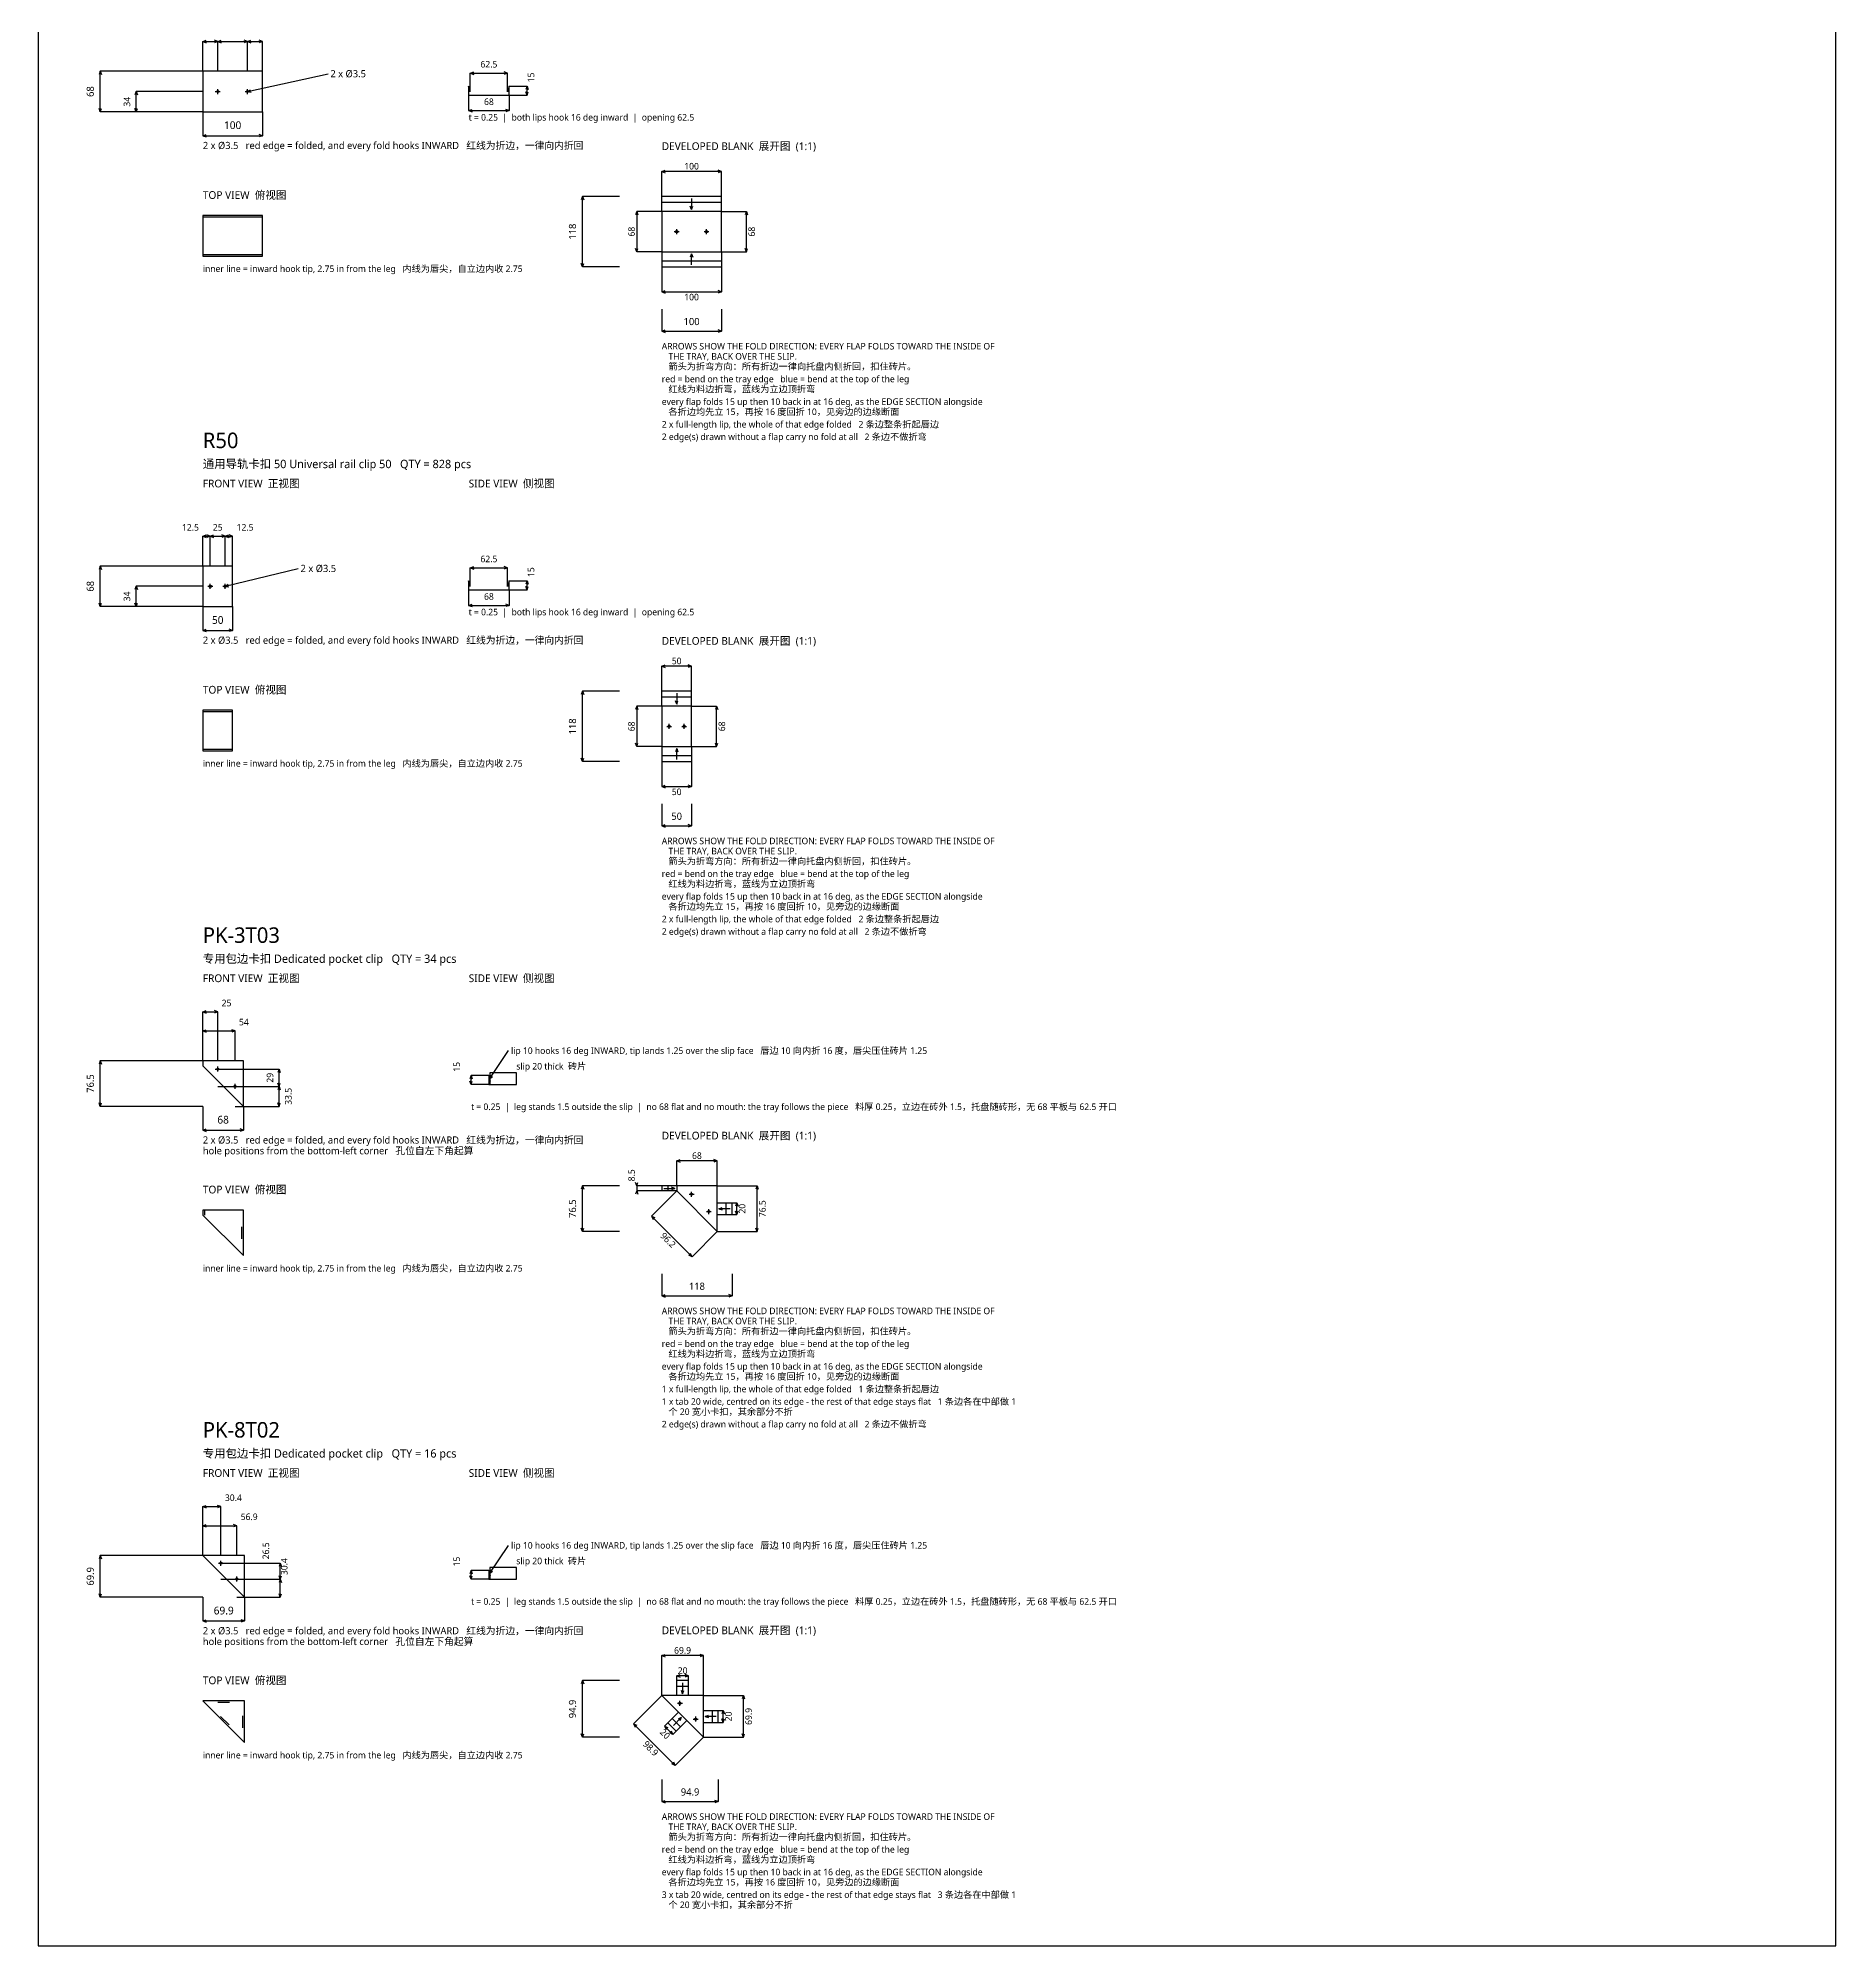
# Model space of a CAD drawing. Header units: millimetres. Extents: x -276 to 2740, y -6317 to 113.
# Drawn here: x -276 to 2740, y -6317 to -3116 of the extents above; entities that cross this region are included whole.
import ezdxf
from ezdxf.enums import TextEntityAlignment as Align

# ---------------------------------------------------------------- set-up
doc = ezdxf.new("R2010")
doc.units = ezdxf.units.MM
for name, color, linetype in [('BORDER', 7, 'Continuous'), ('CL', 4, 'Continuous'), ('DIM', 8, 'Continuous'), ('HOLE', 1, 'Continuous'), ('LIP', 1, 'Continuous'), ('NOTE', 7, 'Continuous'), ('OUTLINE', 7, 'Continuous'), ('SECT', 7, 'Continuous'), ('TITLE', 7, 'Continuous')]:
    doc.layers.add(name, color=color, linetype=linetype)
doc.styles.add('CN', font='msyh.ttc')

msp = doc.modelspace()

# ---------------------------------------------------------------- linework, layer by layer
at = {"layer": 'BORDER'}
msp.add_lwpolyline([(-276.3, -6316.9), (2739.9, -6316.9), (2739.9, 113.1), (-276.3, 113.1), (-276.3, -6316.9)], dxfattribs=at)
at = {"layer": 'CL'}
for p, q in [((20.8, -3206), (29.1, -3206)), ((25, -3210.2), (25, -3201.8)), ((70.8, -3206), (79.2, -3206)), ((75, -3210.2), (75, -3201.8)), ((870, -3392), (770, -3392)), ((790.9, -3441), (799.1, -3441)), ((795, -3445.2), (795, -3436.8)), ((840.9, -3441), (849.1, -3441)), ((845, -3445.2), (845, -3436.8)), ((770, -3490), (870, -3490)), ((12.5, -4040.2), (12.5, -4031.8)), ((37.5, -4040.2), (37.5, -4031.8)), ((8.3, -4036), (16.6, -4036)), ((33.4, -4036), (41.6, -4036)), ((820, -4222), (770, -4222)), ((778.4, -4271), (786.6, -4271)), ((782.5, -4275.1), (782.5, -4266.9)), ((803.4, -4271), (811.6, -4271)), ((807.5, -4275.1), (807.5, -4266.9)), ((770, -4320), (820, -4320)), ((20.8, -4846), (29.1, -4846)), ((25, -4850.2), (25, -4841.9)), ((49.8, -4875), (58.1, -4875)), ((54, -4879.2), (54, -4870.9)), ((780, -5042), (780, -5050.5)), ((815.8, -5056), (824.1, -5056)), ((820, -5060.2), (820, -5051.9)), ((844.8, -5085), (853.1, -5085)), ((849, -5089.2), (849, -5080.9)), ((878, -5090.2), (878, -5070.2)), ((26.3, -5675), (34.6, -5675)), ((30.4, -5679.2), (30.4, -5670.9)), ((52.8, -5701.5), (61.1, -5701.5)), ((56.9, -5705.7), (56.9, -5697.4)), ((815, -5882), (795, -5882)), ((796.3, -5910), (804.6, -5910)), ((800.4, -5914.2), (800.4, -5905.9)), ((787.3, -5935.5), (801.4, -5949.6)), ((822.8, -5936.5), (831.1, -5936.5)), ((826.9, -5940.7), (826.9, -5932.4)), ((854.9, -5942), (854.9, -5922))]:
    msp.add_line(p, q, dxfattribs=at)
at = {"layer": 'DIM'}
for p, q in [((0, -3122), (5.6, -3119.9)), ((0, -3172), (0, -3122)), ((0, -3122), (25, -3122)), ((0, -3122), (5.6, -3124.1)), ((25, -3122), (19.4, -3119.9)), ((25, -3122), (19.4, -3124.1)), ((25, -3122), (30.6, -3119.9)), ((25, -3172), (25, -3122)), ((25, -3172), (25, -3122)), ((25, -3122), (75, -3122)), ((25, -3122), (30.6, -3124.1)), ((75, -3122), (69.4, -3119.9)), ((75, -3122), (69.4, -3124.1)), ((75, -3122), (80.6, -3119.9)), ((75, -3172), (75, -3122)), ((75, -3172), (75, -3122)), ((75, -3122), (100, -3122)), ((75, -3122), (80.6, -3124.1)), ((100, -3122), (94.4, -3119.9)), ((100, -3122), (94.4, -3124.1)), ((100, -3172), (100, -3122)), ((-172, -3172), (-174.1, -3177.6)), ((0, -3172), (-172, -3172)), ((-172, -3240), (-172, -3172)), ((-172, -3172), (-169.9, -3177.6)), ((75, -3206), (210, -3176)), ((448.8, -3175), (454.4, -3172.9)), ((448.8, -3175), (511.2, -3175)), ((448.8, -3175), (454.4, -3177.1)), ((511.2, -3175), (505.6, -3172.9)), ((511.2, -3175), (505.6, -3177.1)), ((514, -3197), (544, -3197)), ((544, -3197), (541.9, -3202.6)), ((544, -3212), (544, -3197)), ((544, -3197), (546.1, -3202.6)), ((-112, -3206), (-114.1, -3211.6)), ((0, -3206), (-112, -3206)), ((-112, -3240), (-112, -3206)), ((-112, -3206), (-109.9, -3211.6)), ((75, -3206), (80.1, -3202.8)), ((75, -3206), (80.9, -3206.8)), ((446, -3212), (446, -3238)), ((514, -3212), (514, -3238)), ((514, -3212), (544, -3212)), ((544, -3212), (541.9, -3206.4)), ((544, -3212), (546.1, -3206.4)), ((-172, -3240), (-174.1, -3234.4)), ((-172, -3240), (-169.9, -3234.4)), ((0, -3240), (-172, -3240)), ((-112, -3240), (-114.1, -3234.4)), ((-112, -3240), (-109.9, -3234.4)), ((0, -3240), (-112, -3240)), ((0, -3240), (0, -3280)), ((100, -3240), (100, -3280)), ((446, -3238), (451.6, -3235.9)), ((446, -3238), (514, -3238)), ((446, -3238), (451.6, -3240.1)), ((514, -3238), (508.4, -3235.9)), ((514, -3238), (508.4, -3240.1)), ((0, -3280), (5.6, -3277.9)), ((0, -3280), (100, -3280)), ((0, -3280), (5.6, -3282.1)), ((100, -3280), (94.4, -3277.9)), ((100, -3280), (94.4, -3282.1)), ((770, -3340), (775.6, -3337.9)), ((770, -3407), (770, -3340)), ((870, -3340), (770, -3340)), ((770, -3340), (775.6, -3342.1)), ((870, -3340), (864.4, -3337.9)), ((870, -3340), (864.4, -3342.1)), ((870, -3407), (870, -3340)), ((637, -3382), (634.9, -3387.6)), ((699, -3382), (637, -3382)), ((637, -3500), (637, -3382)), ((637, -3382), (639.1, -3387.6)), ((728, -3407), (725.9, -3412.6)), ((770, -3407), (728, -3407)), ((728, -3407), (728, -3475)), ((728, -3407), (730.1, -3412.6)), ((820, -3404), (817.9, -3398.4)), ((820, -3404), (822.1, -3398.4)), ((870, -3407), (912, -3407)), ((912, -3407), (909.9, -3412.6)), ((912, -3475), (912, -3407)), ((912, -3407), (914.1, -3412.6)), ((728, -3475), (725.9, -3469.4)), ((728, -3475), (730.1, -3469.4)), ((770, -3475), (728, -3475)), ((770, -3475), (770, -3542)), ((820, -3478), (817.9, -3483.6)), ((820, -3478), (822.1, -3483.6)), ((870, -3475), (870, -3542)), ((870, -3475), (912, -3475)), ((912, -3475), (909.9, -3469.4)), ((912, -3475), (914.1, -3469.4)), ((637, -3500), (634.9, -3494.4)), ((637, -3500), (639.1, -3494.4)), ((699, -3500), (637, -3500)), ((770, -3542), (775.6, -3539.9)), ((770, -3542), (870, -3542)), ((770, -3542), (775.6, -3544.1)), ((870, -3542), (864.4, -3539.9)), ((870, -3542), (864.4, -3544.1)), ((770, -3571), (770, -3608)), ((870, -3571), (870, -3608)), ((770, -3608), (775.6, -3605.9)), ((770, -3608), (870, -3608)), ((770, -3608), (775.6, -3610.1)), ((870, -3608), (864.4, -3605.9)), ((870, -3608), (864.4, -3610.1)), ((0, -3952), (5.6, -3949.9)), ((0, -4002), (0, -3952)), ((0, -3952), (12.5, -3952)), ((0, -3952), (5.6, -3954.1)), ((12.5, -3952), (6.9, -3949.9)), ((12.5, -3952), (6.9, -3954.1)), ((12.5, -3952), (18.1, -3949.9)), ((12.5, -4002), (12.5, -3952)), ((12.5, -4002), (12.5, -3952)), ((12.5, -3952), (37.5, -3952)), ((12.5, -3952), (18.1, -3954.1)), ((37.5, -3952), (31.9, -3949.9)), ((37.5, -3952), (31.9, -3954.1)), ((37.5, -3952), (43.1, -3949.9)), ((37.5, -4002), (37.5, -3952)), ((37.5, -4002), (37.5, -3952)), ((37.5, -3952), (50, -3952)), ((37.5, -3952), (43.1, -3954.1)), ((50, -3952), (44.4, -3949.9)), ((50, -3952), (44.4, -3954.1)), ((50, -4002), (50, -3952)), ((-172, -4002), (-174.1, -4007.6)), ((0, -4002), (-172, -4002)), ((-172, -4070), (-172, -4002)), ((-172, -4002), (-169.9, -4007.6)), ((37.5, -4036), (160, -4006)), ((37.5, -4036), (42.5, -4032.7)), ((448.8, -4005), (454.4, -4002.9)), ((448.8, -4005), (511.2, -4005)), ((448.8, -4005), (454.4, -4007.1)), ((511.2, -4005), (505.6, -4002.9)), ((511.2, -4005), (505.6, -4007.1)), ((514, -4027), (544, -4027)), ((544, -4027), (541.9, -4032.6)), ((544, -4042), (544, -4027)), ((544, -4027), (546.1, -4032.6)), ((-172, -4070), (-174.1, -4064.4)), ((-172, -4070), (-169.9, -4064.4)), ((-112, -4036), (-114.1, -4041.6)), ((-112, -4070), (-114.1, -4064.4)), ((0, -4036), (-112, -4036)), ((-112, -4070), (-112, -4036)), ((-112, -4036), (-109.9, -4041.6)), ((-112, -4070), (-109.9, -4064.4)), ((37.5, -4036), (43.5, -4036.7)), ((446, -4042), (446, -4068)), ((514, -4042), (514, -4068)), ((514, -4042), (544, -4042)), ((544, -4042), (541.9, -4036.4)), ((544, -4042), (546.1, -4036.4)), ((0, -4070), (-172, -4070)), ((0, -4070), (-112, -4070)), ((0, -4070), (0, -4110)), ((50, -4070), (50, -4110)), ((446, -4068), (451.6, -4065.9)), ((446, -4068), (514, -4068)), ((446, -4068), (451.6, -4070.1)), ((514, -4068), (508.4, -4065.9)), ((514, -4068), (508.4, -4070.1)), ((0, -4110), (5.6, -4107.9)), ((0, -4110), (50, -4110)), ((0, -4110), (5.6, -4112.1)), ((50, -4110), (44.4, -4107.9)), ((50, -4110), (44.4, -4112.1)), ((770, -4170), (775.6, -4167.9)), ((770, -4237), (770, -4170)), ((820, -4170), (770, -4170)), ((770, -4170), (775.6, -4172.1)), ((820, -4170), (814.4, -4167.9)), ((820, -4170), (814.4, -4172.1)), ((820, -4237), (820, -4170)), ((637, -4212), (634.9, -4217.6)), ((699, -4212), (637, -4212)), ((637, -4330), (637, -4212)), ((637, -4212), (639.1, -4217.6)), ((728, -4237), (725.9, -4242.6)), ((770, -4237), (728, -4237)), ((728, -4237), (728, -4305)), ((728, -4237), (730.1, -4242.6)), ((795, -4234), (792.9, -4228.4)), ((795, -4234), (797.1, -4228.4)), ((820, -4237), (862, -4237)), ((862, -4237), (859.9, -4242.6)), ((862, -4305), (862, -4237)), ((862, -4237), (864.1, -4242.6)), ((728, -4305), (725.9, -4299.4)), ((728, -4305), (730.1, -4299.4)), ((770, -4305), (728, -4305)), ((770, -4305), (770, -4372)), ((795, -4308), (792.9, -4313.6)), ((795, -4308), (797.1, -4313.6)), ((820, -4305), (820, -4372)), ((820, -4305), (862, -4305)), ((862, -4305), (859.9, -4299.4)), ((862, -4305), (864.1, -4299.4)), ((637, -4330), (634.9, -4324.4)), ((637, -4330), (639.1, -4324.4)), ((699, -4330), (637, -4330)), ((770, -4372), (775.6, -4369.9)), ((770, -4372), (820, -4372)), ((770, -4372), (775.6, -4374.1)), ((820, -4372), (814.4, -4369.9)), ((820, -4372), (814.4, -4374.1)), ((770, -4401), (770, -4438)), ((820, -4401), (820, -4438)), ((770, -4438), (775.6, -4435.9)), ((770, -4438), (820, -4438)), ((770, -4438), (775.6, -4440.1)), ((820, -4438), (814.4, -4435.9)), ((820, -4438), (814.4, -4440.1)), ((0, -4750), (5.6, -4747.9)), ((0, -4832), (0, -4750)), ((0, -4750), (25, -4750)), ((0, -4750), (5.6, -4752.1)), ((25, -4750), (19.4, -4747.9)), ((25, -4750), (19.4, -4752.1)), ((25, -4832), (25, -4750)), ((0, -4782), (5.6, -4779.9)), ((0, -4832), (0, -4782)), ((0, -4782), (54, -4782)), ((0, -4782), (5.6, -4784.1)), ((54, -4782), (48.4, -4779.9)), ((54, -4782), (48.4, -4784.1)), ((54, -4832), (54, -4782)), ((-172, -4832), (-174.1, -4837.6)), ((0, -4832), (-172, -4832)), ((-172, -4908.5), (-172, -4832)), ((-172, -4832), (-169.9, -4837.6)), ((481.4, -4861.8), (513.1, -4815)), ((25, -4846), (128, -4846)), ((128, -4846), (125.9, -4851.6)), ((128, -4875), (128, -4846)), ((128, -4846), (130, -4851.6)), ((450, -4857), (447.9, -4862.6)), ((480, -4857), (450, -4857)), ((450, -4872), (450, -4857)), ((450, -4857), (452.1, -4862.6)), ((481.4, -4861.8), (482.8, -4856)), ((481.4, -4861.8), (486.2, -4858.3)), ((25, -4875), (128, -4875)), ((54, -4875), (128, -4875)), ((128, -4875), (125.9, -4869.4)), ((128, -4875), (125.9, -4880.6)), ((128, -4875), (130, -4869.4)), ((128, -4908.5), (128, -4875)), ((128, -4875), (130, -4880.6)), ((450, -4872), (447.9, -4866.4)), ((450, -4872), (452.1, -4866.4)), ((480, -4872), (450, -4872)), ((-172, -4908.5), (-174.1, -4902.8)), ((-172, -4908.5), (-169.9, -4902.8)), ((0, -4908.5), (-172, -4908.5)), ((0, -4908.5), (0, -4948.5)), ((54, -4908.5), (128, -4908.5)), ((68, -4908.5), (68, -4948.5)), ((128, -4908.5), (125.9, -4902.8)), ((128, -4908.5), (130, -4902.8)), ((0, -4948.5), (5.6, -4946.4)), ((0, -4948.5), (68, -4948.5)), ((0, -4948.5), (5.6, -4950.5)), ((68, -4948.5), (62.4, -4946.4)), ((68, -4948.5), (62.4, -4950.5)), ((795, -5000), (800.6, -4997.9)), ((795, -5042), (795, -5000)), ((863, -5000), (795, -5000)), ((795, -5000), (800.6, -5002.1)), ((863, -5000), (857.4, -4997.9)), ((863, -5000), (857.4, -5002.1)), ((863, -5042), (863, -5000)), ((637, -5042), (634.9, -5047.6)), ((699, -5042), (637, -5042)), ((637, -5118.5), (637, -5042)), ((637, -5042), (639.1, -5047.6)), ((728, -5042), (725.9, -5036.4)), ((728, -5050.5), (725.9, -5056.1)), ((728, -5042), (730.1, -5036.4)), ((795, -5042), (728, -5042)), ((728, -5042), (728, -5050.5)), ((795, -5050.5), (728, -5050.5)), ((728, -5050.5), (730.1, -5056.1)), ((795, -5050.5), (752.8, -5092.7)), ((792, -5046.2), (786.4, -5044.2)), ((792, -5046.2), (786.4, -5048.3)), ((863, -5042), (930, -5042)), ((930, -5042), (927.9, -5047.6)), ((930, -5118.5), (930, -5042)), ((930, -5042), (932, -5047.6)), ((863, -5070.2), (896, -5070.2)), ((866, -5080.2), (871.6, -5078.2)), ((866, -5080.2), (871.6, -5082.3)), ((896, -5070.2), (893.9, -5075.9)), ((896, -5090.2), (893.9, -5084.6)), ((896, -5090.2), (896, -5070.2)), ((896, -5070.2), (898, -5075.9)), ((896, -5090.2), (898, -5084.6)), ((637, -5118.5), (634.9, -5112.8)), ((637, -5118.5), (639.1, -5112.8)), ((699, -5118.5), (637, -5118.5)), ((752.8, -5092.7), (820.8, -5160.7)), ((752.8, -5092.7), (758.2, -5095.2)), ((752.8, -5092.7), (755.3, -5098.1)), ((863, -5118.5), (820.8, -5160.7)), ((863, -5090.2), (896, -5090.2)), ((863, -5118.5), (930, -5118.5)), ((930, -5118.5), (927.9, -5112.8)), ((930, -5118.5), (932, -5112.8)), ((820.8, -5160.7), (815.4, -5158.1)), ((820.8, -5160.7), (818.3, -5155.2)), ((770, -5189.5), (770, -5226.5)), ((888, -5189.5), (888, -5226.5)), ((770, -5226.5), (775.6, -5224.4)), ((770, -5226.5), (888, -5226.5)), ((770, -5226.5), (775.6, -5228.5)), ((888, -5226.5), (882.4, -5224.4)), ((888, -5226.5), (882.4, -5228.5)), ((0, -5580), (5.6, -5577.9)), ((0, -5662), (0, -5580)), ((0, -5580), (30.4, -5580)), ((0, -5580), (5.6, -5582.1)), ((30.4, -5580), (24.8, -5577.9)), ((30.4, -5580), (24.8, -5582.1)), ((30.4, -5662), (30.4, -5580)), ((0, -5612), (5.6, -5609.9)), ((0, -5662), (0, -5612)), ((0, -5612), (56.9, -5612)), ((0, -5612), (5.6, -5614.1)), ((56.9, -5612), (51.3, -5609.9)), ((56.9, -5612), (51.3, -5614.1)), ((56.9, -5662), (56.9, -5612)), ((-172, -5662), (-174.1, -5667.6)), ((0, -5662), (-172, -5662)), ((-172, -5731.9), (-172, -5662)), ((-172, -5662), (-169.9, -5667.6)), ((481.4, -5691.8), (513.1, -5645)), ((30.4, -5675), (129.9, -5675)), ((129.9, -5675), (127.9, -5680.6)), ((129.9, -5701.5), (127.9, -5695.9)), ((129.9, -5701.5), (129.9, -5675)), ((129.9, -5675), (132, -5680.6)), ((129.9, -5701.5), (132, -5695.9)), ((450, -5687), (447.9, -5692.6)), ((450, -5702), (447.9, -5696.4)), ((480, -5687), (450, -5687)), ((450, -5702), (450, -5687)), ((450, -5687), (452.1, -5692.6)), ((450, -5702), (452.1, -5696.4)), ((481.4, -5691.8), (482.8, -5686)), ((481.4, -5691.8), (486.2, -5688.3)), ((-172, -5731.9), (-174.1, -5726.3)), ((-172, -5731.9), (-169.9, -5726.3)), ((30.4, -5701.5), (129.9, -5701.5)), ((56.9, -5701.5), (129.9, -5701.5)), ((129.9, -5701.5), (127.9, -5707.1)), ((129.9, -5731.9), (127.9, -5726.3)), ((129.9, -5731.9), (129.9, -5701.5)), ((129.9, -5701.5), (132, -5707.1)), ((129.9, -5731.9), (132, -5726.3)), ((480, -5702), (450, -5702)), ((0, -5731.9), (-172, -5731.9)), ((0, -5731.9), (0, -5771.9)), ((56.9, -5731.9), (129.9, -5731.9)), ((69.9, -5731.9), (69.9, -5771.9)), ((0, -5771.9), (5.6, -5769.9)), ((0, -5771.9), (69.9, -5771.9)), ((0, -5771.9), (5.6, -5774)), ((69.9, -5771.9), (64.3, -5769.9)), ((69.9, -5771.9), (64.3, -5774)), ((770, -5830), (775.6, -5828)), ((770, -5897), (770, -5830)), ((839.9, -5830), (770, -5830)), ((770, -5830), (775.6, -5832.1)), ((839.9, -5830), (834.3, -5827.9)), ((839.9, -5830), (834.3, -5832.1)), ((839.9, -5897), (839.9, -5830)), ((637, -5872), (634.9, -5877.6)), ((699, -5872), (637, -5872)), ((637, -5966.9), (637, -5872)), ((637, -5872), (639.1, -5877.6)), ((795, -5864), (800.6, -5861.9)), ((795, -5897), (795, -5864)), ((815, -5864), (795, -5864)), ((795, -5864), (800.6, -5866.1)), ((805, -5894), (802.9, -5888.4)), ((805, -5894), (807, -5888.4)), ((815, -5864), (809.3, -5861.9)), ((815, -5864), (809.3, -5866.1)), ((815, -5897), (815, -5864)), ((770, -5897), (722.6, -5944.4)), ((839.9, -5897), (906.9, -5897)), ((906.9, -5897), (904.9, -5902.6)), ((906.9, -5966.9), (906.9, -5897)), ((906.9, -5897), (909, -5902.6)), ((722.6, -5944.4), (792.5, -6014.3)), ((722.6, -5944.4), (728.1, -5946.9)), ((722.6, -5944.4), (725.2, -5949.8)), ((797.9, -5924.9), (774.6, -5948.2)), ((774.6, -5948.2), (788.7, -5962.4)), ((774.6, -5948.2), (780, -5950.8)), ((774.6, -5948.2), (777.1, -5953.7)), ((812, -5939), (788.7, -5962.4)), ((802.8, -5934.1), (797.4, -5936.6)), ((802.8, -5934.1), (800.3, -5939.5)), ((839.9, -5922), (872.9, -5922)), ((839.9, -5942), (872.9, -5942)), ((842.9, -5932), (848.6, -5929.9)), ((842.9, -5932), (848.6, -5934)), ((872.9, -5922), (870.9, -5927.6)), ((872.9, -5942), (870.9, -5936.3)), ((872.9, -5942), (872.9, -5922)), ((872.9, -5922), (875, -5927.6)), ((872.9, -5942), (875, -5936.3)), ((637, -5966.9), (634.9, -5961.3)), ((637, -5966.9), (639.1, -5961.3)), ((699, -5966.9), (637, -5966.9)), ((788.7, -5962.4), (783.3, -5959.8)), ((788.7, -5962.4), (786.2, -5956.9)), ((839.9, -5966.9), (792.5, -6014.3)), ((839.9, -5966.9), (906.9, -5966.9)), ((906.9, -5966.9), (904.9, -5961.3)), ((906.9, -5966.9), (909, -5961.3)), ((792.5, -6014.3), (787.1, -6011.8)), ((792.5, -6014.3), (790, -6008.9)), ((770, -6037.9), (770, -6074.9)), ((864.9, -6037.9), (864.9, -6074.9)), ((770, -6074.9), (775.6, -6072.9)), ((770, -6074.9), (864.9, -6074.9)), ((770, -6074.9), (775.6, -6077)), ((864.9, -6074.9), (859.3, -6072.9)), ((864.9, -6074.9), (859.3, -6077))]:
    msp.add_line(p, q, dxfattribs=at)
at = {"layer": 'DIM', "color": 8}
for p, q in [((448.8, -3206.6), (448.8, -3175)), ((511.2, -3206.6), (511.2, -3175)), ((448.8, -4036.6), (448.8, -4005)), ((511.2, -4036.6), (511.2, -4005))]:
    msp.add_line(p, q, dxfattribs=at)
for points in [[(481.5, -4872), (526, -4872), (526, -4852), (481.5, -4852)], [(481.5, -5702), (526, -5702), (526, -5682), (481.5, -5682)]]:
    msp.add_lwpolyline(points, close=True, dxfattribs=at)
at = {"layer": 'HOLE'}
for centre in [(25, -3206), (75, -3206), (795, -3441), (845, -3441), (12.5, -4036), (37.5, -4036), (782.5, -4271), (807.5, -4271), (25, -4846), (54, -4875), (820, -5056), (849, -5085), (30.4, -5675), (56.9, -5701.5), (800.4, -5910), (826.9, -5936.5)]:
    msp.add_circle(centre, 1.75, dxfattribs=at)
at = {"layer": 'LIP'}
for p, q in [((100, -3172), (0, -3172)), ((0, -3240), (100, -3240)), ((820, -3385.5), (820, -3404)), ((100, -3416.8), (0, -3416.8)), ((870, -3407), (770, -3407)), ((0, -3479.2), (100, -3479.2)), ((770, -3475), (870, -3475)), ((820, -3496.5), (820, -3478)), ((50, -4002), (0, -4002)), ((0, -4070), (50, -4070)), ((795, -4215.5), (795, -4234)), ((50, -4246.8), (0, -4246.8)), ((820, -4237), (770, -4237)), ((0, -4309.2), (50, -4309.2)), ((770, -4305), (820, -4305)), ((795, -4326.5), (795, -4308)), ((0, -4832), (0, -4840.5)), ((68, -4880.2), (68, -4860.2)), ((773.5, -5046.2), (792, -5046.2)), ((795, -5042), (795, -5050.5)), ((2.8, -5082.5), (2.8, -5090.9)), ((863, -5090.2), (863, -5070.2)), ((884.5, -5080.2), (866, -5080.2)), ((65.2, -5130.7), (65.2, -5110.7)), ((45, -5662), (25, -5662)), ((27.9, -5689.9), (42, -5704)), ((69.9, -5707), (69.9, -5687)), ((805, -5875.5), (805, -5894)), ((45, -5908.7), (25, -5908.7)), ((815, -5897), (795, -5897)), ((29.8, -5931.9), (44, -5946)), ((67.2, -5950.9), (67.2, -5930.9)), ((789.8, -5947.2), (802.8, -5934.1)), ((797.9, -5924.9), (812, -5939)), ((839.9, -5942), (839.9, -5922)), ((861.4, -5932), (842.9, -5932))]:
    msp.add_line(p, q, dxfattribs=at)
at = {"layer": 'OUTLINE'}
for p, q in [((770, -3407), (770, -3382)), ((870, -3382), (770, -3382)), ((870, -3407), (870, -3382)), ((770, -3475), (770, -3500)), ((870, -3475), (870, -3500)), ((770, -3500), (870, -3500)), ((770, -4237), (770, -4212)), ((820, -4212), (770, -4212)), ((820, -4237), (820, -4212)), ((770, -4305), (770, -4330)), ((820, -4305), (820, -4330)), ((770, -4330), (820, -4330)), ((795, -5042), (770, -5042)), ((770, -5042), (770, -5050.5)), ((795, -5050.5), (770, -5050.5)), ((863, -5070.2), (888, -5070.2)), ((888, -5090.2), (888, -5070.2)), ((863, -5090.2), (888, -5090.2)), ((795, -5897), (795, -5872)), ((815, -5872), (795, -5872)), ((815, -5897), (815, -5872)), ((797.9, -5924.9), (780.2, -5942.6)), ((780.2, -5942.6), (794.3, -5956.7)), ((812, -5939), (794.3, -5956.7)), ((839.9, -5922), (864.9, -5922)), ((839.9, -5942), (864.9, -5942)), ((864.9, -5942), (864.9, -5922))]:
    msp.add_line(p, q, dxfattribs=at)
for points in [[(0, -3240), (100, -3240), (100, -3172), (0, -3172), (0, -3240)], [(0, -3482), (100, -3482), (100, -3414), (0, -3414), (0, -3482)], [(770, -3475), (870, -3475), (870, -3407), (770, -3407), (770, -3475)], [(0, -4070), (50, -4070), (50, -4002), (0, -4002), (0, -4070)], [(0, -4312), (50, -4312), (50, -4244), (0, -4244), (0, -4312)], [(770, -4305), (820, -4305), (820, -4237), (770, -4237), (770, -4305)], [(0, -4840.5), (68, -4908.5), (68, -4832), (0, -4832), (0, -4840.5)], [(795, -5050.5), (863, -5118.5), (863, -5042), (795, -5042), (795, -5050.5)], [(0, -5090.9), (68, -5158.9), (68, -5082.5), (0, -5082.5), (0, -5090.9)], [(69.9, -5731.9), (69.9, -5662), (0, -5662), (69.9, -5731.9)], [(69.9, -5975.8), (69.9, -5905.9), (0, -5905.9), (69.9, -5975.8)], [(839.9, -5966.9), (839.9, -5897), (770, -5897), (839.9, -5966.9)]]:
    msp.add_lwpolyline(points, dxfattribs=at)
at = {"layer": 'SECT'}
for points in [[(448.8, -3206.6), (446, -3197), (446, -3212), (514, -3212), (514, -3197), (511.2, -3206.6)], [(448.8, -4036.6), (446, -4027), (446, -4042), (514, -4042), (514, -4027), (511.2, -4036.6)], [(482.8, -4866.6), (480, -4857), (480, -4872), (526, -4872)], [(482.8, -5696.6), (480, -5687), (480, -5702), (526, -5702)]]:
    msp.add_lwpolyline(points, dxfattribs=at)

# ---------------------------------------------------------------- texts
at = {"layer": 'DIM', "style": 'CN'}
for s, height, p in [('62.5', 11, (480, -3168.9)), ('68', 11, (480, -3231.9)), ('100', 13, (50, -3272.8)), ('100', 12, (820, -3601.4)), ('25', 11, (25, -3945.9)), ('62.5', 11, (480, -3998.9)), ('68', 11, (480, -4061.9)), ('50', 13, (25, -4102.9)), ('50', 12, (795, -4431.4)), ('68', 13, (34, -4941.3)), ('118', 12, (829, -5219.9)), ('69.9', 13, (35, -5764.8)), ('94.9', 12, (817.5, -6068.3))]:
    msp.add_text(s, height=height, dxfattribs=at).set_placement(p, align=Align.BOTTOM_CENTER)
for s, height, rotation, p in [('68', 12, 90, (-188.8, -3206)), ('34', 11, 90, (-127.4, -3223)), ('118', 12, 90, (620.2, -3441)), ('68', 11, 90, (719.2, -3441)), ('68', 11, 90, (920.8, -3441)), ('68', 12, 90, (-188.8, -4036)), ('34', 11, 90, (-127.4, -4053)), ('118', 12, 90, (620.2, -4271)), ('68', 11, 90, (719.2, -4271)), ('68', 11, 90, (870.8, -4271)), ('76.5', 12, 90, (-188.8, -4870.2)), ('29', 11, 90, (112.6, -4860.5)), ('33.5', 11, 90, (143.4, -4891.7)), ('76.5', 12, 90, (620.2, -5080.2)), ('20', 11, 90, (904.8, -5080.2)), ('76.5', 11, 90, (938.8, -5080.2)), ('96.2', 11, -45, (780.6, -5132.9)), ('69.9', 12, 90, (-188.8, -5697)), ('69.9', 11, 0.0063, (804.9, -5821.2)), ('20', 11, 0.0063, (805, -5855.2)), ('94.9', 12, 90, (620.2, -5919.5)), ('69.9', 11, 90, (915.7, -5932)), ('20', 11, 90, (881.7, -5932)), ('98.9', 11, -45, (751.4, -5985.6)), ('20', 11, -45, (775.4, -5961.5))]:
    msp.add_text(s, height=height, rotation=rotation, dxfattribs=at).set_placement(p, align=Align.MIDDLE_CENTER)
for s, height, p in [('2 x %%c3.5', 12, (214, -3176)), ('2 x %%c3.5', 12, (164, -4006)), ('lip 10 hooks 16 deg INWARD, tip lands 1.25 over the slip face   唇边 10 向内折 16 度，唇尖压住砖片 1.25', 11, (517.1, -4815)), ('lip 10 hooks 16 deg INWARD, tip lands 1.25 over the slip face   唇边 10 向内折 16 度，唇尖压住砖片 1.25', 11, (517.1, -5645))]:
    msp.add_text(s, height=height, dxfattribs=at).set_placement(p, align=Align.MIDDLE_LEFT)
for s, p in [('15', (559.4, -3190.4)), ('15', (559.4, -4020.4)), ('15', (434.6, -4850.4)), ('26.5', (114.5, -5668.4)), ('15', (434.6, -5680.4)), ('30.4', (145.3, -5694.9))]:
    msp.add_text(s, height=11, rotation=90, dxfattribs=at).set_placement(p, align=Align.BOTTOM_LEFT)
for s, p in [('100', (820, -3331.2)), ('100', (820, -3550.8)), ('50', (795, -4161.2)), ('50', (795, -4380.8)), ('68', (829, -4991.2))]:
    msp.add_text(s, height=11, dxfattribs=at).set_placement(p, align=Align.MIDDLE_CENTER)
msp.add_text('12.5', height=11, dxfattribs=at).set_placement((-6.6, -3945.9), align=Align.BOTTOM_RIGHT)
for s, p in [('12.5', (56.6, -3945.9)), ('25', (31.6, -4743.9)), ('54', (60.6, -4775.9)), ('30.4', (37, -5573.9)), ('56.9', (63.5, -5605.9))]:
    msp.add_text(s, height=11, dxfattribs=at).set_placement(p, align=Align.BOTTOM_LEFT)
msp.add_text('8.5', height=11, rotation=90, dxfattribs=at).set_placement((719.2, -5034.3), align=Align.MIDDLE_LEFT)
at = {"layer": 'NOTE', "style": 'CN'}
for s, height, p in [('t = 0.25  |  both lips hook 16 deg inward  |  opening 62.5', 11, (446, -3258)), ('2 x %%c3.5   red edge = folded, and every fold hooks INWARD   红线为折边，一律向内折回', 12, (0, -3306)), ('inner line = inward hook tip, 2.75 in from the leg   内线为唇尖，自立边内收 2.75', 11, (0, -3512)), ('ARROWS SHOW THE FOLD DIRECTION: EVERY FLAP FOLDS TOWARD THE INSIDE OF', 11, (770, -3642)), ('   THE TRAY, BACK OVER THE SLIP.  ', 11, (770, -3659)), ('   箭头为折弯方向：所有折边一律向托盘内侧折回，扣住砖片。', 11, (770, -3676)), ('red = bend on the tray edge   blue = bend at the top of the leg  ', 11, (770, -3697)), ('   红线为料边折弯，蓝线为立边顶折弯', 11, (770, -3714)), ('every flap folds 15 up then 10 back in at 16 deg, as the EDGE SECTION alongside  ', 11, (770, -3735)), ('   各折边均先立 15，再按 16 度回折 10，见旁边的边缘断面', 11, (770, -3752)), ('2 x full-length lip, the whole of that edge folded   2 条边整条折起唇边', 11, (770, -3773)), ('2 edge(s) drawn without a flap carry no fold at all   2 条边不做折弯', 11, (770, -3794)), ('t = 0.25  |  both lips hook 16 deg inward  |  opening 62.5', 11, (446, -4088)), ('2 x %%c3.5   red edge = folded, and every fold hooks INWARD   红线为折边，一律向内折回', 12, (0, -4136)), ('inner line = inward hook tip, 2.75 in from the leg   内线为唇尖，自立边内收 2.75', 11, (0, -4342)), ('ARROWS SHOW THE FOLD DIRECTION: EVERY FLAP FOLDS TOWARD THE INSIDE OF', 11, (770, -4472)), ('   THE TRAY, BACK OVER THE SLIP.  ', 11, (770, -4489)), ('red = bend on the tray edge   blue = bend at the top of the leg  ', 11, (770, -4527)), ('   箭头为折弯方向：所有折边一律向托盘内侧折回，扣住砖片。', 11, (770, -4506)), ('   红线为料边折弯，蓝线为立边顶折弯', 11, (770, -4544)), ('every flap folds 15 up then 10 back in at 16 deg, as the EDGE SECTION alongside  ', 11, (770, -4565)), ('   各折边均先立 15，再按 16 度回折 10，见旁边的边缘断面', 11, (770, -4582)), ('2 x full-length lip, the whole of that edge folded   2 条边整条折起唇边', 11, (770, -4603)), ('2 edge(s) drawn without a flap carry no fold at all   2 条边不做折弯', 11, (770, -4624)), ('slip 20 thick  砖片', 11, (526, -4850)), ('t = 0.25  |  leg stands 1.5 outside the slip  |  no 68 flat and no mouth: the tray follows the piece   料厚 0.25，立边在砖外 1.5，托盘随砖形，无 68 平板与 62.5 开口', 11, (450, -4918)), ('2 x %%c3.5   red edge = folded, and every fold hooks INWARD   红线为折边，一律向内折回', 12, (0, -4974.5)), ('hole positions from the bottom-left corner   孔位自左下角起算', 12, (0, -4992.5)), ('inner line = inward hook tip, 2.75 in from the leg   内线为唇尖，自立边内收 2.75', 11, (0, -5188.9)), ('ARROWS SHOW THE FOLD DIRECTION: EVERY FLAP FOLDS TOWARD THE INSIDE OF', 11, (770, -5260.5)), ('   THE TRAY, BACK OVER THE SLIP.  ', 11, (770, -5277.5)), ('   箭头为折弯方向：所有折边一律向托盘内侧折回，扣住砖片。', 11, (770, -5294.5)), ('red = bend on the tray edge   blue = bend at the top of the leg  ', 11, (770, -5315.5)), ('every flap folds 15 up then 10 back in at 16 deg, as the EDGE SECTION alongside  ', 11, (770, -5353.5)), ('   红线为料边折弯，蓝线为立边顶折弯', 11, (770, -5332.5)), ('1 x full-length lip, the whole of that edge folded   1 条边整条折起唇边', 11, (770, -5391.5)), ('   各折边均先立 15，再按 16 度回折 10，见旁边的边缘断面', 11, (770, -5370.5)), ('1 x tab 20 wide, centred on its edge - the rest of that edge stays flat   1 条边各在中部做 1', 11, (770, -5412.5)), ('2 edge(s) drawn without a flap carry no fold at all   2 条边不做折弯', 11, (770, -5450.5)), ('   个 20 宽小卡扣，其余部分不折', 11, (770, -5429.5)), ('slip 20 thick  砖片', 11, (526, -5680)), ('t = 0.25  |  leg stands 1.5 outside the slip  |  no 68 flat and no mouth: the tray follows the piece   料厚 0.25，立边在砖外 1.5，托盘随砖形，无 68 平板与 62.5 开口', 11, (450, -5748)), ('2 x %%c3.5   red edge = folded, and every fold hooks INWARD   红线为折边，一律向内折回', 12, (0, -5797.9)), ('hole positions from the bottom-left corner   孔位自左下角起算', 12, (0, -5815.9)), ('inner line = inward hook tip, 2.75 in from the leg   内线为唇尖，自立边内收 2.75', 11, (0, -6005.8)), ('ARROWS SHOW THE FOLD DIRECTION: EVERY FLAP FOLDS TOWARD THE INSIDE OF', 11, (770, -6108.9)), ('   THE TRAY, BACK OVER THE SLIP.  ', 11, (770, -6125.9)), ('   箭头为折弯方向：所有折边一律向托盘内侧折回，扣住砖片。', 11, (770, -6142.9)), ('red = bend on the tray edge   blue = bend at the top of the leg  ', 11, (770, -6163.9)), ('   红线为料边折弯，蓝线为立边顶折弯', 11, (770, -6180.9)), ('every flap folds 15 up then 10 back in at 16 deg, as the EDGE SECTION alongside  ', 11, (770, -6201.9)), ('   各折边均先立 15，再按 16 度回折 10，见旁边的边缘断面', 11, (770, -6218.9)), ('3 x tab 20 wide, centred on its edge - the rest of that edge stays flat   3 条边各在中部做 1', 11, (770, -6239.9)), ('   个 20 宽小卡扣，其余部分不折', 11, (770, -6256.9))]:
    msp.add_text(s, height=height, dxfattribs=at).set_placement(p, align=Align.BOTTOM_LEFT)
at = {"layer": 'TITLE', "style": 'CN'}
for s, height, p in [('DEVELOPED BLANK  展开图  (1:1)', 13, (770, -3308)), ('TOP VIEW  俯视图', 13, (0, -3390)), ('R50', 26, (0, -3812)), ('通用导轨卡扣 50 Universal rail clip 50   QTY = 828 pcs', 14, (0, -3842)), ('FRONT VIEW  正视图', 13, (0, -3874)), ('SIDE VIEW  侧视图', 13, (446, -3874)), ('DEVELOPED BLANK  展开图  (1:1)', 13, (770, -4138)), ('TOP VIEW  俯视图', 13, (0, -4220)), ('PK-3T03', 26, (0, -4642)), ('专用包边卡扣 Dedicated pocket clip   QTY = 34 pcs', 14, (0, -4672)), ('FRONT VIEW  正视图', 13, (0, -4704)), ('SIDE VIEW  侧视图', 13, (446, -4704)), ('DEVELOPED BLANK  展开图  (1:1)', 13, (770, -4968)), ('TOP VIEW  俯视图', 13, (0, -5058.5)), ('PK-8T02', 26, (0, -5472)), ('专用包边卡扣 Dedicated pocket clip   QTY = 16 pcs', 14, (0, -5502)), ('FRONT VIEW  正视图', 13, (0, -5534)), ('SIDE VIEW  侧视图', 13, (446, -5534)), ('DEVELOPED BLANK  展开图  (1:1)', 13, (770, -5798)), ('TOP VIEW  俯视图', 13, (0, -5881.9))]:
    msp.add_text(s, height=height, dxfattribs=at).set_placement(p, align=Align.BOTTOM_LEFT)

doc.saveas('drawing.dxf')
